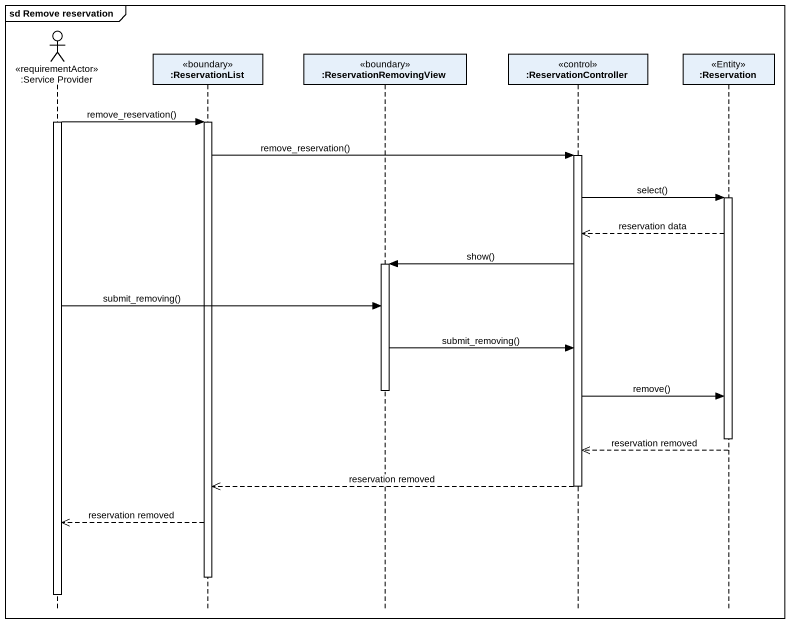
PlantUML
@startuml
mainframe sd Remove reservation
hide footbox
actor ":Service Provider" as Service_Provider <<requirementActor>>
participant ":ReservationList" as ReservationList <<boundary>>
participant ":ReservationRemovingView" as ReservationRemovingView <<boundary>>
participant ":ReservationController" as ReservationController <<control>>
participant ":Reservation" as Reservation <<Entity>>

activate Service_Provider
Service_Provider -> ReservationList : remove_reservation()
activate ReservationList
ReservationList -> ReservationController : remove_reservation()
activate ReservationController
ReservationController -> Reservation : select()
activate Reservation
Reservation -->> ReservationController : reservation data
ReservationController -> ReservationRemovingView : show()
activate ReservationRemovingView
Service_Provider -> ReservationRemovingView : submit_removing()
ReservationRemovingView -> ReservationController : submit_removing()
deactivate ReservationRemovingView
ReservationController -> Reservation : remove()
deactivate Reservation
Reservation -->> ReservationController : reservation removed
ReservationController -->> ReservationList : reservation removed
deactivate ReservationController
ReservationList -->> Service_Provider : reservation removed
deactivate ReservationList
deactivate Service_Provider
@enduml
